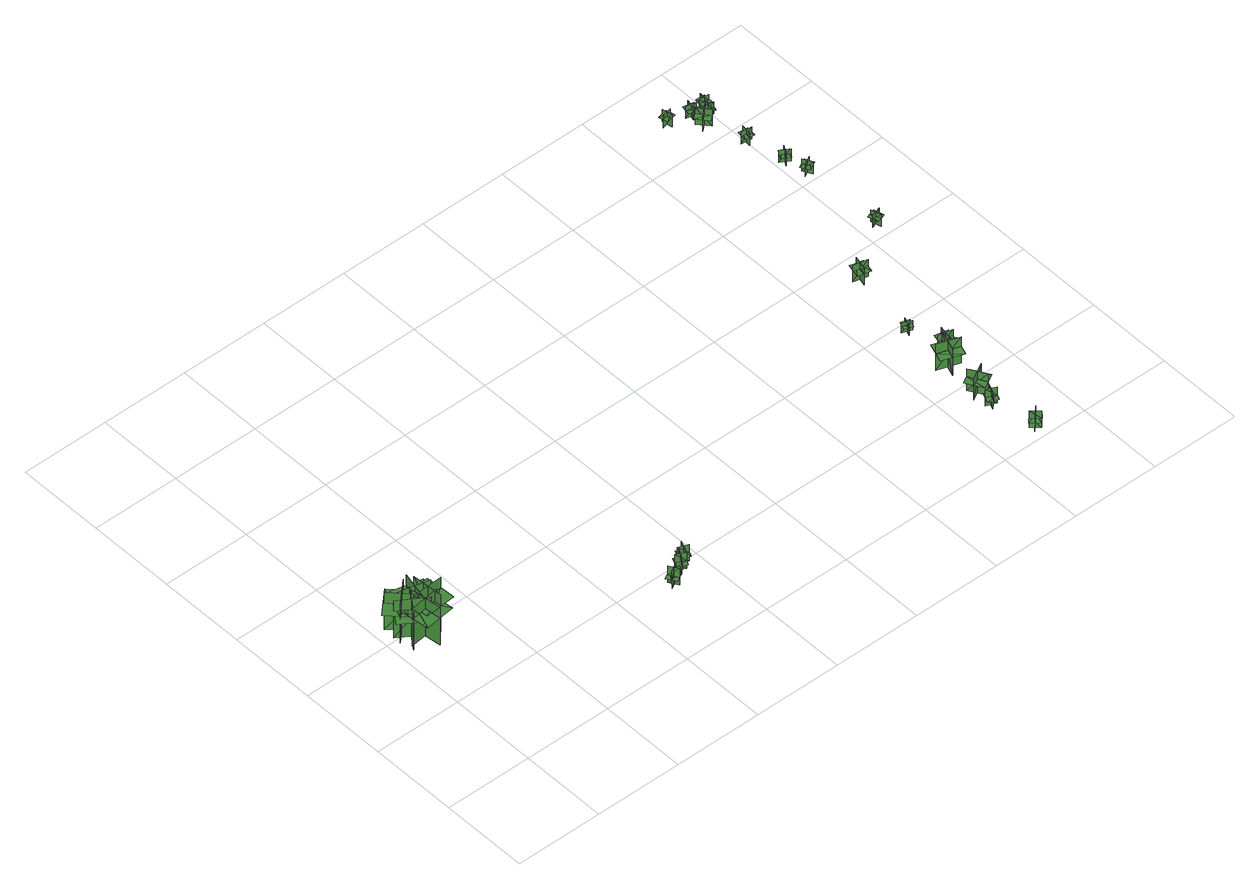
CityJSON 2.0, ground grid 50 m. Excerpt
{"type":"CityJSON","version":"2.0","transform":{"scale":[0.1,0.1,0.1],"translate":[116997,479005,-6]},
"CityObjects":{
"tree1":{"type":"SolitaryVegetationObject","geometry":[{"type":"MultiSurface","lod":"1","boundaries":[[[0,1,2]],[[0,2,3]],[[4,5,6]],[[4,6,7]],[[8,9,10]],[[8,10,11]],[[8,11,12]],[[8,12,13]]]}]},
"tree2":{"type":"SolitaryVegetationObject","geometry":[{"type":"MultiSurface","lod":"1","boundaries":[[[14,15,16]],[[14,16,17]],[[18,19,20]],[[18,20,21]],[[22,23,24]],[[22,24,25]],[[22,25,26]],[[22,26,27]]]}]},
"tree3":{"type":"SolitaryVegetationObject","geometry":[{"type":"MultiSurface","lod":"1","boundaries":[[[28,29,30]],[[28,30,31]],[[32,33,34]],[[32,34,35]],[[36,37,38]],[[36,38,39]],[[36,39,40]],[[36,40,41]]]}]},
"tree4":{"type":"SolitaryVegetationObject","geometry":[{"type":"MultiSurface","lod":"1","boundaries":[[[42,43,44]],[[42,44,45]],[[46,47,48]],[[46,48,49]],[[50,51,52]],[[50,52,53]],[[50,53,54]],[[50,54,55]]]}]},
"tree5":{"type":"SolitaryVegetationObject","geometry":[{"type":"MultiSurface","lod":"1","boundaries":[[[56,57,58]],[[56,58,59]],[[60,61,62]],[[60,62,63]],[[64,65,66]],[[64,66,67]],[[64,67,68]],[[64,68,69]]]}]},
"tree6":{"type":"SolitaryVegetationObject","geometry":[{"type":"MultiSurface","lod":"1","boundaries":[[[70,71,72]],[[70,72,73]],[[74,75,76]],[[74,76,77]],[[78,79,75]],[[78,75,74]],[[80,81,71]],[[80,71,70]],[[70,71,82]],[[70,82,83]],[[70,84,85]],[[70,85,71]]]}]},
"tree7":{"type":"SolitaryVegetationObject","geometry":[{"type":"MultiSurface","lod":"1","boundaries":[[[86,87,88]],[[86,88,89]],[[90,91,92]],[[90,92,93]],[[94,95,91]],[[94,91,90]],[[96,97,87]],[[96,87,86]],[[86,87,98]],[[86,98,99]],[[86,100,101]],[[86,101,87]]]}]},
"tree8":{"type":"SolitaryVegetationObject","geometry":[{"type":"MultiSurface","lod":"1","boundaries":[[[102,103,104]],[[102,104,105]],[[106,107,108]],[[106,108,109]],[[110,111,107]],[[110,107,106]],[[112,113,103]],[[112,103,102]],[[102,103,114]],[[102,114,115]],[[102,116,117]],[[102,117,103]]]}]},
"tree9":{"type":"SolitaryVegetationObject","geometry":[{"type":"MultiSurface","lod":"1","boundaries":[[[118,119,120]],[[118,120,121]],[[122,123,124]],[[122,124,125]],[[126,127,123]],[[126,123,122]],[[128,129,119]],[[128,119,118]],[[118,119,130]],[[118,130,131]],[[118,132,133]],[[118,133,119]]]}]},
"tree10":{"type":"SolitaryVegetationObject","geometry":[{"type":"MultiSurface","lod":"1","boundaries":[[[134,135,136]],[[134,136,137]],[[138,139,140]],[[138,140,141]],[[142,143,139]],[[142,139,138]],[[144,145,135]],[[144,135,134]],[[134,135,146]],[[134,146,147]],[[134,148,149]],[[134,149,135]]]}]},
"tree11":{"type":"SolitaryVegetationObject","geometry":[{"type":"MultiSurface","lod":"1","boundaries":[[[150,151,152]],[[150,152,153]],[[154,155,156]],[[154,156,157]],[[158,159,160]],[[158,160,161]],[[158,159,162]],[[158,162,163]]]}]},
"tree12":{"type":"SolitaryVegetationObject","geometry":[{"type":"MultiSurface","lod":"1","boundaries":[[[164,165,166]],[[164,166,167]],[[168,169,170]],[[168,170,171]],[[172,173,174]],[[172,174,175]],[[172,173,176]],[[172,176,177]]]}]},
"tree13":{"type":"SolitaryVegetationObject","geometry":[{"type":"MultiSurface","lod":"1","boundaries":[[[178,179,180]],[[178,180,181]],[[182,183,184]],[[182,184,185]],[[186,187,188]],[[186,188,189]],[[186,187,190]],[[186,190,191]]]}]},
"tree14":{"type":"SolitaryVegetationObject","geometry":[{"type":"MultiSurface","lod":"1","boundaries":[[[192,193,194]],[[192,194,195]],[[196,197,198]],[[196,198,199]],[[200,201,202]],[[200,202,203]],[[200,203,204]],[[200,204,205]]]}]},
"tree15":{"type":"SolitaryVegetationObject","geometry":[{"type":"MultiSurface","lod":"1","boundaries":[[[206,207,208]],[[206,208,209]],[[210,211,212]],[[210,212,213]],[[214,215,216]],[[214,216,217]],[[214,215,218]],[[214,218,219]]]}]},
"tree16":{"type":"SolitaryVegetationObject","geometry":[{"type":"MultiSurface","lod":"1","boundaries":[[[220,221,222]],[[220,222,223]],[[224,225,226]],[[224,226,227]],[[228,229,230]],[[228,230,231]],[[228,229,232]],[[228,232,233]]]}]},
"tree17":{"type":"SolitaryVegetationObject","geometry":[{"type":"MultiSurface","lod":"1","boundaries":[[[234,235,236]],[[234,236,237]],[[238,239,240]],[[238,240,241]],[[242,243,244]],[[242,244,245]],[[242,243,246]],[[242,246,247]]]}]},
"tree18":{"type":"SolitaryVegetationObject","geometry":[{"type":"MultiSurface","lod":"1","boundaries":[[[248,249,250]],[[248,250,251]],[[252,253,254]],[[252,254,255]],[[256,257,258]],[[256,258,259]],[[256,257,260]],[[256,260,261]]]}]},
"tree19":{"type":"SolitaryVegetationObject","geometry":[{"type":"MultiSurface","lod":"1","boundaries":[[[262,263,264]],[[262,264,265]],[[266,267,268]],[[266,268,269]],[[270,271,272]],[[270,272,273]],[[270,271,274]],[[270,274,275]]]}]},
"tree20":{"type":"SolitaryVegetationObject","geometry":[{"type":"MultiSurface","lod":"1","boundaries":[[[276,277,278]],[[276,278,279]],[[280,281,282]],[[280,282,283]],[[284,285,286]],[[284,286,287]],[[284,285,288]],[[284,288,289]]]}]},
"tree21":{"type":"SolitaryVegetationObject","geometry":[{"type":"MultiSurface","lod":"1","boundaries":[[[290,291,292]],[[290,292,293]],[[294,295,296]],[[294,296,297]],[[298,299,300]],[[298,300,301]],[[298,299,302]],[[298,302,303]]]}]},
"tree22":{"type":"SolitaryVegetationObject","geometry":[{"type":"MultiSurface","lod":"1","boundaries":[[[304,305,306]],[[304,306,307]],[[308,309,310]],[[308,310,311]],[[312,313,314]],[[312,314,315]],[[312,313,316]],[[312,316,317]]]}]},
"tree23":{"type":"SolitaryVegetationObject","geometry":[{"type":"MultiSurface","lod":"1","boundaries":[[[318,319,320]],[[318,320,321]],[[322,323,324]],[[322,324,325]],[[326,327,328]],[[326,328,329]],[[326,327,330]],[[326,330,331]]]}]},
"tree24":{"type":"SolitaryVegetationObject","geometry":[{"type":"MultiSurface","lod":"1","boundaries":[[[332,333,334]],[[332,334,335]],[[336,337,338]],[[336,338,339]],[[340,341,342]],[[340,342,343]],[[340,341,344]],[[340,344,345]]]}]}
},
"vertices":[
[178,1044,7],[79,898,7],[79,898,253],[178,1044,253],[62,1022,7],[209,923,7],[209,923,253],[62,1022,253],[62,1022,184],[12,949,184],[159,850,184],[209,923,184],[258,997,184],[112,1096,184],
[65,1092,8],[188,965,8],[188,965,254],[65,1092,254],[62,975,8],[190,1097,8],[190,1097,254],[62,975,254],[62,975,185],[123,911,185],[251,1033,185],[190,1097,185],[129,1161,185],[1,1038,185],
[264,944,9],[89,922,9],[89,922,255],[264,944,255],[172,1017,9],[194,841,9],[194,841,255],[172,1017,255],[172,1017,186],[84,1006,186],[106,830,186],[194,841,186],[281,852,186],[260,1028,186],
[281,1008,10],[109,1049,10],[109,1049,256],[281,1008,256],[219,1109,10],[179,936,10],[179,936,256],[219,1109,256],[219,1109,187],[133,1129,187],[93,957,187],[179,936,187],[265,916,187],[306,1088,187],
[250,902,11],[238,1079,11],[238,1079,257],[250,902,257],[328,990,11],[151,979,11],[151,979,257],[328,990,257],[328,990,188],[322,1079,188],[146,1067,188],[151,979,188],[157,891,188],[334,902,188],
[1234,372,100],[1285,403,100],[1269,429,100],[1218,399,100],[1243,412,100],[1274,362,100],[1277,363,155],[1246,414,155],[1246,414,46],[1277,363,46],[1235,370,46],[1286,401,46],[1285,403,155],[1234,372,155],[1249,346,100],[1300,377,100],
[1373,423,101],[1320,450,101],[1306,423,101],[1359,396,101],[1334,410,101],[1361,462,101],[1358,464,156],[1331,411,156],[1331,411,46],[1358,464,46],[1374,425,46],[1321,453,46],[1320,450,156],[1373,423,156],[1387,450,101],[1334,477,101],
[1401,495,101],[1378,440,101],[1407,428,101],[1430,483,101],[1418,457,101],[1363,480,101],[1362,477,155],[1416,454,155],[1416,454,46],[1362,477,46],[1399,496,46],[1376,441,46],[1378,440,155],[1401,495,155],[1374,507,101],[1351,452,101],
[3250,66,100],[3209,23,100],[3232,2,100],[3272,45,100],[3252,25,100],[3209,66,100],[3206,63,154],[3250,22,154],[3250,22,45],[3206,63,45],[3248,68,45],[3207,25,45],[3209,23,154],[3250,66,154],[3228,87,100],[3187,43,100],
[3201,282,100],[3146,305,100],[3134,276,100],[3189,254,100],[3163,266,100],[3185,321,100],[3182,322,154],[3160,267,154],[3160,267,45],[3182,322,45],[3202,285,45],[3147,307,45],[3146,305,154],[3201,282,154],[3212,310,100],[3157,333,100],
[3151,441,46],[3203,348,46],[3203,348,187],[3151,441,187],[3132,371,46],[3224,423,46],[3224,423,187],[3132,371,187],[3148,439,139],[3200,347,139],[3246,373,139],[3194,465,139],[3163,326,139],[3111,418,139],
[3129,638,45],[3251,596,45],[3251,596,217],[3129,638,217],[3167,559,45],[3210,681,45],[3210,681,217],[3167,559,217],[3128,634,159],[3250,592,159],[3271,653,159],[3149,696,159],[3232,542,159],[3110,585,159],
[3267,755,44],[3249,675,44],[3249,675,154],[3267,755,154],[3220,725,44],[3301,707,44],[3301,707,154],[3220,725,154],[3265,755,117],[3247,675,117],[3287,666,117],[3305,746,117],[3214,682,117],[3232,763,117],
[3174,933,46],[3228,913,46],[3228,913,108],[3174,933,108],[3192,896,46],[3211,950,46],[3211,950,108],[3192,896,108],[3193,898,91],[3216,890,91],[3234,939,91],[3211,948,91],[3187,956,91],[3169,907,91],
[3275,1367,47],[3256,1287,47],[3256,1287,157],[3275,1367,157],[3228,1337,47],[3308,1318,47],[3308,1318,157],[3228,1337,157],[3273,1367,120],[3254,1287,120],[3294,1278,120],[3313,1358,120],[3221,1295,120],[3240,1375,120],
[3558,1582,49],[3575,1526,49],[3575,1526,127],[3558,1582,127],[3539,1547,49],[3596,1564,49],[3596,1564,127],[3539,1547,127],[3556,1582,101],[3573,1525,101],[3601,1534,101],[3585,1590,101],[3550,1519,101],[3534,1575,101],
[3303,2714,46],[3246,2701,46],[3246,2701,125],[3303,2714,125],[3270,2736,46],[3283,2678,46],[3283,2678,125],[3270,2736,125],[3303,2716,99],[3246,2703,99],[3252,2675,99],[3310,2688,99],[3240,2726,99],[3298,2739,99],
[3581,2043,45],[3530,2015,45],[3530,2015,124],[3581,2043,124],[3543,2054,45],[3571,2003,45],[3571,2003,124],[3543,2054,124],[3580,2045,97],[3529,2016,97],[3543,1991,97],[3595,2019,97],[3517,2037,97],[3569,2066,97],
[3539,2177,46],[3509,2127,46],[3509,2127,124],[3539,2177,124],[3500,2167,46],[3550,2137,46],[3550,2137,124],[3500,2167,124],[3537,2178,98],[3507,2128,98],[3532,2113,98],[3562,2163,98],[3486,2140,98],[3516,2190,98],
[3428,2557,44],[3376,2620,44],[3376,2620,153],[3428,2557,153],[3433,2612,44],[3369,2560,44],[3369,2560,153],[3433,2612,153],[3430,2559,117],[3378,2622,117],[3346,2596,117],[3398,2532,117],[3403,2643,117],[3455,2580,117],
[3482,2403,44],[3475,2345,44],[3475,2345,123],[3482,2403,123],[3451,2378,44],[3509,2371,44],[3509,2371,123],[3451,2378,123],[3481,2403,96],[3473,2345,96],[3502,2341,96],[3510,2399,96],[3450,2348,96],[3457,2406,96],
[3368,2678,45],[3425,2667,45],[3425,2667,123],[3368,2678,123],[3390,2645,45],[3402,2703,45],[3402,2703,123],[3390,2645,123],[3368,2676,97],[3425,2665,97],[3431,2693,97],[3373,2705,97],[3420,2641,97],[3363,2653,97],
[3463,2648,44],[3450,2591,44],[3450,2591,123],[3463,2648,123],[3429,2627,44],[3487,2614,44],[3487,2614,123],[3429,2627,123],[3461,2649,97],[3448,2592,97],[3477,2585,97],[3490,2642,97],[3425,2597,97],[3438,2654,97],
[3472,2640,46],[3477,2698,46],[3477,2698,125],[3472,2640,125],[3503,2666,46],[3444,2670,46],[3444,2670,125],[3503,2666,125],[3474,2640,98],[3479,2698,98],[3449,2700,98],[3445,2642,98],[3502,2697,98],[3498,2638,98]
]}
